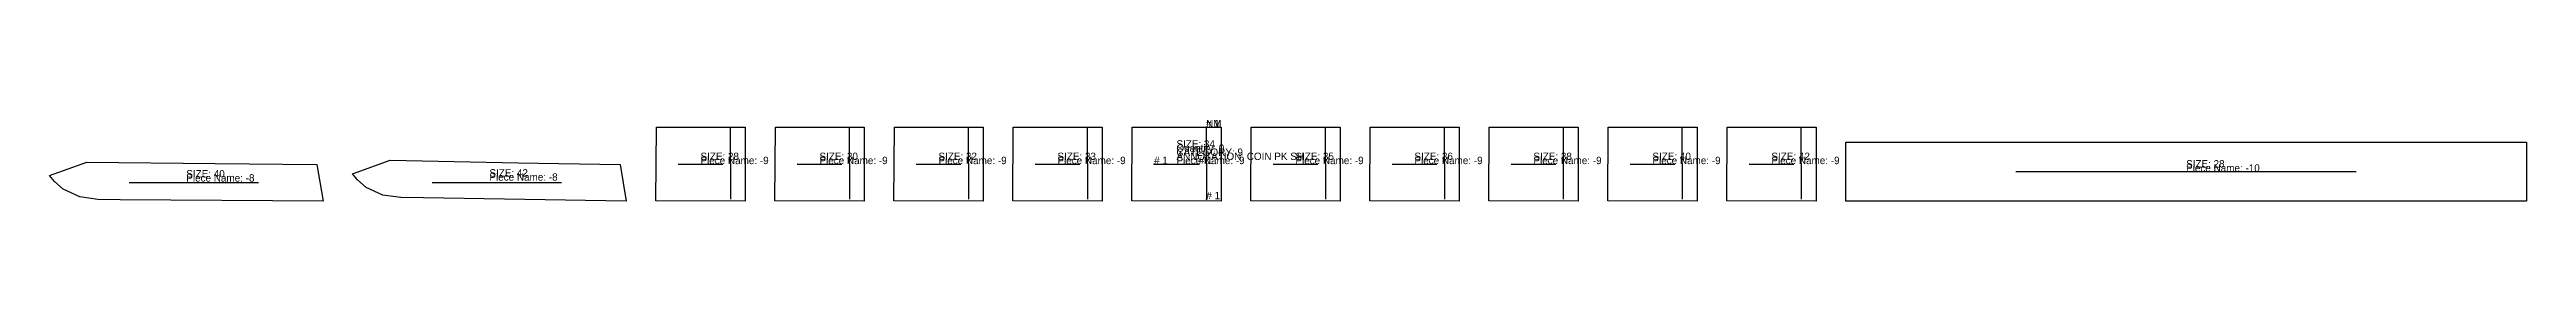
# Model space of a CAD drawing. Extents: x 0 to 2576, y 0 to 49.
# Drawn here: x 1929.1 to 2012.8, y 0 to 2.8 of the extents above; entities that cross this region are included whole.
import ezdxf

# ---------------------------------------------------------------- set-up
doc = ezdxf.new("R2010")
doc.units = 0

# ---------------------------------------------------------------- blocks, each defined once
blk = doc.blocks.new('1111-8_40')
at = {"layer": '1'}
blk.add_lwpolyline([(9.2408, 0), (2.3904, 0.0502), (1.6302, 0.0607), (1.0192, 0.1431), (0.4558, 0.4062), (0.1626, 0.6625), (0, 0.8705), (1.2645, 1.3262), (5.5934, 1.273), (9.0353, 1.2475), (9.2408, 0)], close=True, dxfattribs=at)
at = {"layer": '5'}
blk.add_line((2.6852, 0.6292), (7.0556, 0.6292), dxfattribs=at)
at = {"layer": '7'}
blk.add_line((2.6852, 0.6292), (7.0556, 0.6292), dxfattribs=at)
at = {"layer": '1'}
for s, p in [('SIZE: 40', (4.6204, 0.8031)), ('Piece Name: -8', (4.6204, 0.6631))]:
    blk.add_text(s, height=0.25, dxfattribs=at).set_placement(p)
blk = doc.blocks.new('1111-8_42')
at = {"layer": '1'}
blk.add_lwpolyline([(9.2408, 0), (2.3904, 0.1102), (1.6302, 0.1207), (1.0192, 0.2031), (0.4558, 0.4662), (0.1626, 0.7225), (0, 0.9305), (1.2645, 1.3862), (5.5934, 1.2996), (9.0353, 1.2475), (9.2408, 0)], close=True, dxfattribs=at)
at = {"layer": '5'}
blk.add_line((2.6852, 0.6292), (7.0556, 0.6292), dxfattribs=at)
at = {"layer": '7'}
blk.add_line((2.6852, 0.6292), (7.0556, 0.6292), dxfattribs=at)
at = {"layer": '1'}
for s, p in [('SIZE: 42', (4.6204, 0.8331)), ('Piece Name: -8', (4.6204, 0.6931))]:
    blk.add_text(s, height=0.25, dxfattribs=at).set_placement(p)
blk = doc.blocks.new('1111-9_28')
at = {"layer": '1'}
blk.add_lwpolyline([(0, 0.0061), (0.0199, 2.5061), (3.0202, 2.5102), (3.0202, 0), (0, 0.0061)], close=True, dxfattribs=at)
at = {"layer": '5'}
blk.add_line((0.7551, 1.2551), (2.2651, 1.2551), dxfattribs=at)
at = {"layer": '7'}
blk.add_line((0.7551, 1.2551), (2.2651, 1.2551), dxfattribs=at)
at = {"layer": '8'}
blk.add_line((2.51, 2.5063), (2.5209, 0.0661), dxfattribs=at)
at = {"layer": '1'}
for s, p in [('SIZE: 28', (1.5101, 1.3951)), ('Piece Name: -9', (1.5101, 1.2551))]:
    blk.add_text(s, height=0.25, dxfattribs=at).set_placement(p)
blk = doc.blocks.new('1111-9_30')
at = {"layer": '1'}
blk.add_lwpolyline([(0, 0.0061), (0.0199, 2.5061), (3.0202, 2.5102), (3.0202, 0), (0, 0.0061)], close=True, dxfattribs=at)
at = {"layer": '5'}
blk.add_line((0.7551, 1.2551), (2.2651, 1.2551), dxfattribs=at)
at = {"layer": '7'}
blk.add_line((0.7551, 1.2551), (2.2651, 1.2551), dxfattribs=at)
at = {"layer": '8'}
blk.add_line((2.51, 2.5063), (2.5209, 0.0661), dxfattribs=at)
at = {"layer": '1'}
for s, p in [('SIZE: 30', (1.5101, 1.3951)), ('Piece Name: -9', (1.5101, 1.2551))]:
    blk.add_text(s, height=0.25, dxfattribs=at).set_placement(p)
blk = doc.blocks.new('1111-9_32')
at = {"layer": '1'}
blk.add_lwpolyline([(0, 0.0061), (0.0199, 2.5061), (3.0202, 2.5102), (3.0202, 0), (0, 0.0061)], close=True, dxfattribs=at)
at = {"layer": '5'}
blk.add_line((0.7551, 1.2551), (2.2651, 1.2551), dxfattribs=at)
at = {"layer": '7'}
blk.add_line((0.7551, 1.2551), (2.2651, 1.2551), dxfattribs=at)
at = {"layer": '8'}
blk.add_line((2.51, 2.5063), (2.5209, 0.0661), dxfattribs=at)
at = {"layer": '1'}
for s, p in [('SIZE: 32', (1.5101, 1.3951)), ('Piece Name: -9', (1.5101, 1.2551))]:
    blk.add_text(s, height=0.25, dxfattribs=at).set_placement(p)
blk = doc.blocks.new('1111-9_33')
at = {"layer": '1'}
blk.add_lwpolyline([(0, 0.0061), (0.0199, 2.5061), (3.0202, 2.5102), (3.0202, 0), (0, 0.0061)], close=True, dxfattribs=at)
at = {"layer": '5'}
blk.add_line((0.7551, 1.2551), (2.2651, 1.2551), dxfattribs=at)
at = {"layer": '7'}
blk.add_line((0.7551, 1.2551), (2.2651, 1.2551), dxfattribs=at)
at = {"layer": '8'}
blk.add_line((2.51, 2.5063), (2.5209, 0.0661), dxfattribs=at)
at = {"layer": '1'}
for s, p in [('SIZE: 33', (1.5101, 1.3951)), ('Piece Name: -9', (1.5101, 1.2551))]:
    blk.add_text(s, height=0.25, dxfattribs=at).set_placement(p)
blk = doc.blocks.new('1111-9_34')
at = {"layer": '1'}
blk.add_lwpolyline([(0, 0.0061), (0.0199, 2.5061), (3.0202, 2.5102), (3.0202, 0), (0, 0.0061)], close=True, dxfattribs=at)
at = {"layer": '2'}
for p in [(2.51, 2.5063), (0.7551, 1.2551), (2.2651, 1.2551), (2.5209, 0.0661)]:
    blk.add_point(p, dxfattribs=at)
at = {"layer": '5'}
blk.add_line((0.7551, 1.2551), (2.2651, 1.2551), dxfattribs=at)
at = {"layer": '7'}
blk.add_line((0.7551, 1.2551), (2.2651, 1.2551), dxfattribs=at)
at = {"layer": '8'}
blk.add_line((2.51, 2.5063), (2.5209, 0.0661), dxfattribs=at)
at = {"layer": '1'}
for s, p in [('SIZE: 34', (1.5101, 1.8151)), ('Quantity: 0', (1.5101, 1.6751)), ('CATEGORY: 9', (1.5101, 1.5351)), ('ANNOTATION: COIN PK SH', (1.5101, 1.3951)), ('Piece Name: -9', (1.5101, 1.2551))]:
    blk.add_text(s, height=0.25, dxfattribs=at).set_placement(p)
at = {"layer": '2'}
for p in [(2.51, 2.5063), (0.7551, 1.2551), (2.2651, 1.2551), (2.5209, 0.0661)]:
    blk.add_text('# 1', height=0.25, dxfattribs=at).set_placement(p)
at = {"layer": '8'}
blk.add_text('NM', height=0.25, dxfattribs=at).set_placement((2.51, 2.5063))
blk = doc.blocks.new('1111-9_35')
at = {"layer": '1'}
blk.add_lwpolyline([(0, 0.0061), (0.0199, 2.5061), (3.0202, 2.5102), (3.0202, 0), (0, 0.0061)], close=True, dxfattribs=at)
at = {"layer": '5'}
blk.add_line((0.7551, 1.2551), (2.2651, 1.2551), dxfattribs=at)
at = {"layer": '7'}
blk.add_line((0.7551, 1.2551), (2.2651, 1.2551), dxfattribs=at)
at = {"layer": '8'}
blk.add_line((2.51, 2.5063), (2.5209, 0.0661), dxfattribs=at)
at = {"layer": '1'}
for s, p in [('SIZE: 35', (1.5101, 1.3951)), ('Piece Name: -9', (1.5101, 1.2551))]:
    blk.add_text(s, height=0.25, dxfattribs=at).set_placement(p)
blk = doc.blocks.new('1111-9_36')
at = {"layer": '1'}
blk.add_lwpolyline([(0, 0.0061), (0.0199, 2.5061), (3.0202, 2.5102), (3.0202, 0), (0, 0.0061)], close=True, dxfattribs=at)
at = {"layer": '5'}
blk.add_line((0.7551, 1.2551), (2.2651, 1.2551), dxfattribs=at)
at = {"layer": '7'}
blk.add_line((0.7551, 1.2551), (2.2651, 1.2551), dxfattribs=at)
at = {"layer": '8'}
blk.add_line((2.51, 2.5063), (2.5209, 0.0661), dxfattribs=at)
at = {"layer": '1'}
for s, p in [('SIZE: 36', (1.5101, 1.3951)), ('Piece Name: -9', (1.5101, 1.2551))]:
    blk.add_text(s, height=0.25, dxfattribs=at).set_placement(p)
blk = doc.blocks.new('1111-9_38')
at = {"layer": '1'}
blk.add_lwpolyline([(0, 0.0061), (0.0199, 2.5061), (3.0202, 2.5102), (3.0202, 0), (0, 0.0061)], close=True, dxfattribs=at)
at = {"layer": '5'}
blk.add_line((0.7551, 1.2551), (2.2651, 1.2551), dxfattribs=at)
at = {"layer": '7'}
blk.add_line((0.7551, 1.2551), (2.2651, 1.2551), dxfattribs=at)
at = {"layer": '8'}
blk.add_line((2.51, 2.5063), (2.5209, 0.0661), dxfattribs=at)
at = {"layer": '1'}
for s, p in [('SIZE: 38', (1.5101, 1.3951)), ('Piece Name: -9', (1.5101, 1.2551))]:
    blk.add_text(s, height=0.25, dxfattribs=at).set_placement(p)
blk = doc.blocks.new('1111-9_40')
at = {"layer": '1'}
blk.add_lwpolyline([(0, 0.0061), (0.0199, 2.5061), (3.0202, 2.5102), (3.0202, 0), (0, 0.0061)], close=True, dxfattribs=at)
at = {"layer": '5'}
blk.add_line((0.7551, 1.2551), (2.2651, 1.2551), dxfattribs=at)
at = {"layer": '7'}
blk.add_line((0.7551, 1.2551), (2.2651, 1.2551), dxfattribs=at)
at = {"layer": '8'}
blk.add_line((2.51, 2.5063), (2.5209, 0.0661), dxfattribs=at)
at = {"layer": '1'}
for s, p in [('SIZE: 40', (1.5101, 1.3951)), ('Piece Name: -9', (1.5101, 1.2551))]:
    blk.add_text(s, height=0.25, dxfattribs=at).set_placement(p)
blk = doc.blocks.new('1111-9_42')
at = {"layer": '1'}
blk.add_lwpolyline([(0, 0.0061), (0.0199, 2.5061), (3.0202, 2.5102), (3.0202, 0), (0, 0.0061)], close=True, dxfattribs=at)
at = {"layer": '5'}
blk.add_line((0.7551, 1.2551), (2.2651, 1.2551), dxfattribs=at)
at = {"layer": '7'}
blk.add_line((0.7551, 1.2551), (2.2651, 1.2551), dxfattribs=at)
at = {"layer": '8'}
blk.add_line((2.51, 2.5063), (2.5209, 0.0661), dxfattribs=at)
at = {"layer": '1'}
for s, p in [('SIZE: 42', (1.5101, 1.3951)), ('Piece Name: -9', (1.5101, 1.2551))]:
    blk.add_text(s, height=0.25, dxfattribs=at).set_placement(p)
blk = doc.blocks.new('1111-10_28')
at = {"layer": '1'}
blk.add_lwpolyline([(0, 0), (0, 2), (23, 2), (23, 0), (0, 0)], close=True, dxfattribs=at)
at = {"layer": '5'}
blk.add_line((5.75, 1), (17.25, 1), dxfattribs=at)
at = {"layer": '7'}
blk.add_line((5.75, 1), (17.25, 1), dxfattribs=at)
at = {"layer": '1'}
for s, p in [('SIZE: 28', (11.5, 1.14)), ('Piece Name: -10', (11.5, 1))]:
    blk.add_text(s, height=0.25, dxfattribs=at).set_placement(p)

msp = doc.modelspace()

# ---------------------------------------------------------------- block references
at = {"layer": '1'}
for name, p in [('1111-9_34', (1965.6458, 0)), ('1111-9_28', (1949.565, 0)), ('1111-9_30', (1953.5852, 0)), ('1111-9_32', (1957.6054, 0)), ('1111-9_33', (1961.6256, 0)), ('1111-9_35', (1969.666, 0)), ('1111-9_36', (1973.6862, 0)), ('1111-9_38', (1977.7064, 0)), ('1111-9_40', (1981.7266, 0)), ('1111-9_42', (1985.7468, 0)), ('1111-10_28', (1989.767, 0)), ('1111-8_40', (1929.0834, 0)), ('1111-8_42', (1939.3242, 0))]:
    msp.add_blockref(name, p, dxfattribs=at)

doc.saveas('drawing.dxf')
